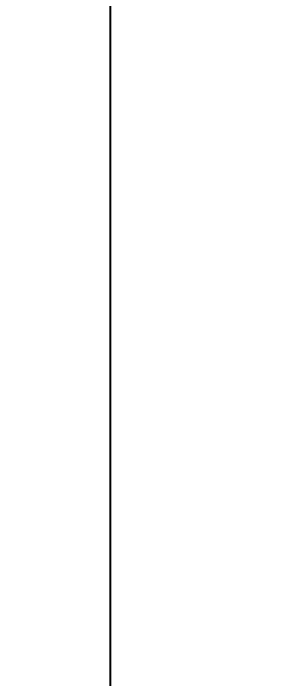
# Model space of a CAD drawing. Header units: millimetres. Extents: x 0 to 594, y 0 to 420.
# Drawn here: x 179.36 to 197.73, y 152.24 to 199.12 of the extents above; entities that cross this region are included whole.
import ezdxf

# ---------------------------------------------------------------- set-up
doc = ezdxf.new("R2010")
doc.units = ezdxf.units.MM
doc.header["$PDSIZE"] = -1
doc.layers.add('치수', color=4, linetype='Continuous')
doc.styles.add('누리로봇 문자스타일_20230829', font='GOTHIC.TTF')
doc.dimstyles.new('A2기본 치수스타일', dxfattribs={"dimtxt": 4, "dimasz": 4, "dimexe": 0.5, "dimexo": 0.3, "dimgap": 1, "dimtad": 1, "dimtoh": 1, "dimdec": 1, "dimzin": 12, "dimdsep": 46, "dimtxsty": '누리로봇 문자스타일_20230829', "dimcen": 0.09, "dimclrd": 3, "dimclre": 3, "dimclrt": 3, "dimadec": 0, "dimazin": 3, "dimtm": 1e-09, "dimtfac": 1, "dimtdec": 1, "dimtofl": 0, "dimtmove": 0, "dimatfit": 3, "dimfxl": 1, "dimfrac": 2, "dimarcsym": 0})

# ---------------------------------------------------------------- blocks, each defined once
blk = doc.blocks.new('*D59')
at = {"layer": 'Defpoints', "color": 0}
for p in [(220.527, 295.65), (186.2, 124.35), (220.483, 124.35)]:
    blk.add_point(p, dxfattribs=at)
at = {"layer": '치수', "color": 3, "lineweight": -2}
for p, q in [((220.227, 295.65), (185.7, 295.65)), ((186.2, 292.15), (186.2, 127.85)), ((220.183, 124.35), (185.7, 124.35))]:
    blk.add_line(p, q, dxfattribs=at)
at = {"layer": '치수', "color": 3}
for points in [[(185.617, 292.15), (186.783, 292.15), (186.2, 295.65)], [(185.617, 127.85), (186.783, 127.85), (186.2, 124.35)]]:
    blk.add_solid(points, dxfattribs=at)
at = {"layer": '치수', "color": 3, "insert": (182.637, 210), "char_height": 5, "attachment_point": 5, "rotation": 90, "style": '누리로봇 문자스타일_20230829'}
blk.add_mtext('{\\fISOCPEUR|b0|i0|c0|p34;%%C}171', dxfattribs=at)

msp = doc.modelspace()

# ---------------------------------------------------------------- dimensions: what is measured, and where the dimension line sits
at = {"layer": '치수'}
dim = msp.add_linear_dim(base=(186.2, 124.35), p1=(220.527, 295.65), p2=(220.483, 124.35), angle=90, text='{\\fISOCPEUR|b0|i0|c0|p34;%%C}171', dimstyle='A2기본 치수스타일', override={"dimtxt": 5, "dimasz": 3.5}, dxfattribs=at)
dim.commit()
dim.dimension.update_dxf_attribs({"geometry": '*D59', "text_midpoint": (186.2, 210), "dimtype": 160})

doc.saveas('drawing.dxf')
